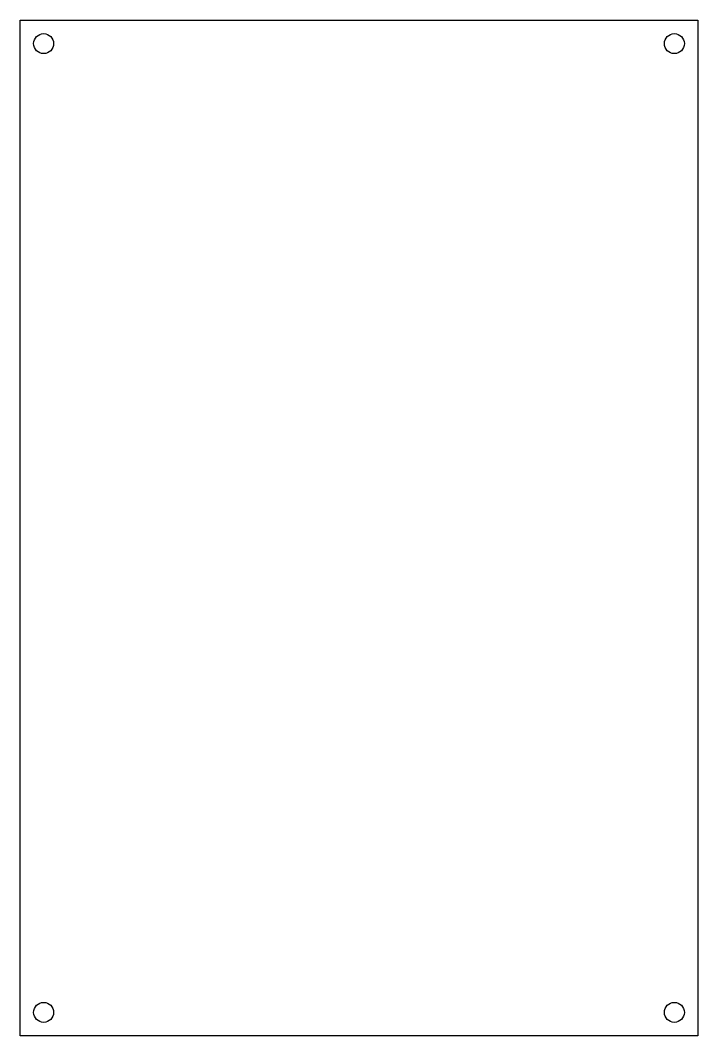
# Model space of a CAD drawing. Header units: millimetres. Extents: x -102 to 0, y -152 to 0.
import ezdxf

# ---------------------------------------------------------------- set-up
doc = ezdxf.new("R2010")
doc.units = ezdxf.units.MM
doc.layers.get('0').update_dxf_attribs({"linetype": 'CONTINUOUS'})

msp = doc.modelspace()

# ---------------------------------------------------------------- linework, layer by layer
msp.add_lwpolyline([(0, 0), (0, -152.4), (-101.6, -152.4), (-101.6, 0)], close=True)
for centre in [(-98.1, -3.5), (-3.5, -3.5), (-98.1, -148.9), (-3.5, -148.9)]:
    msp.add_circle(centre, 1.5)

doc.saveas('drawing.dxf')
